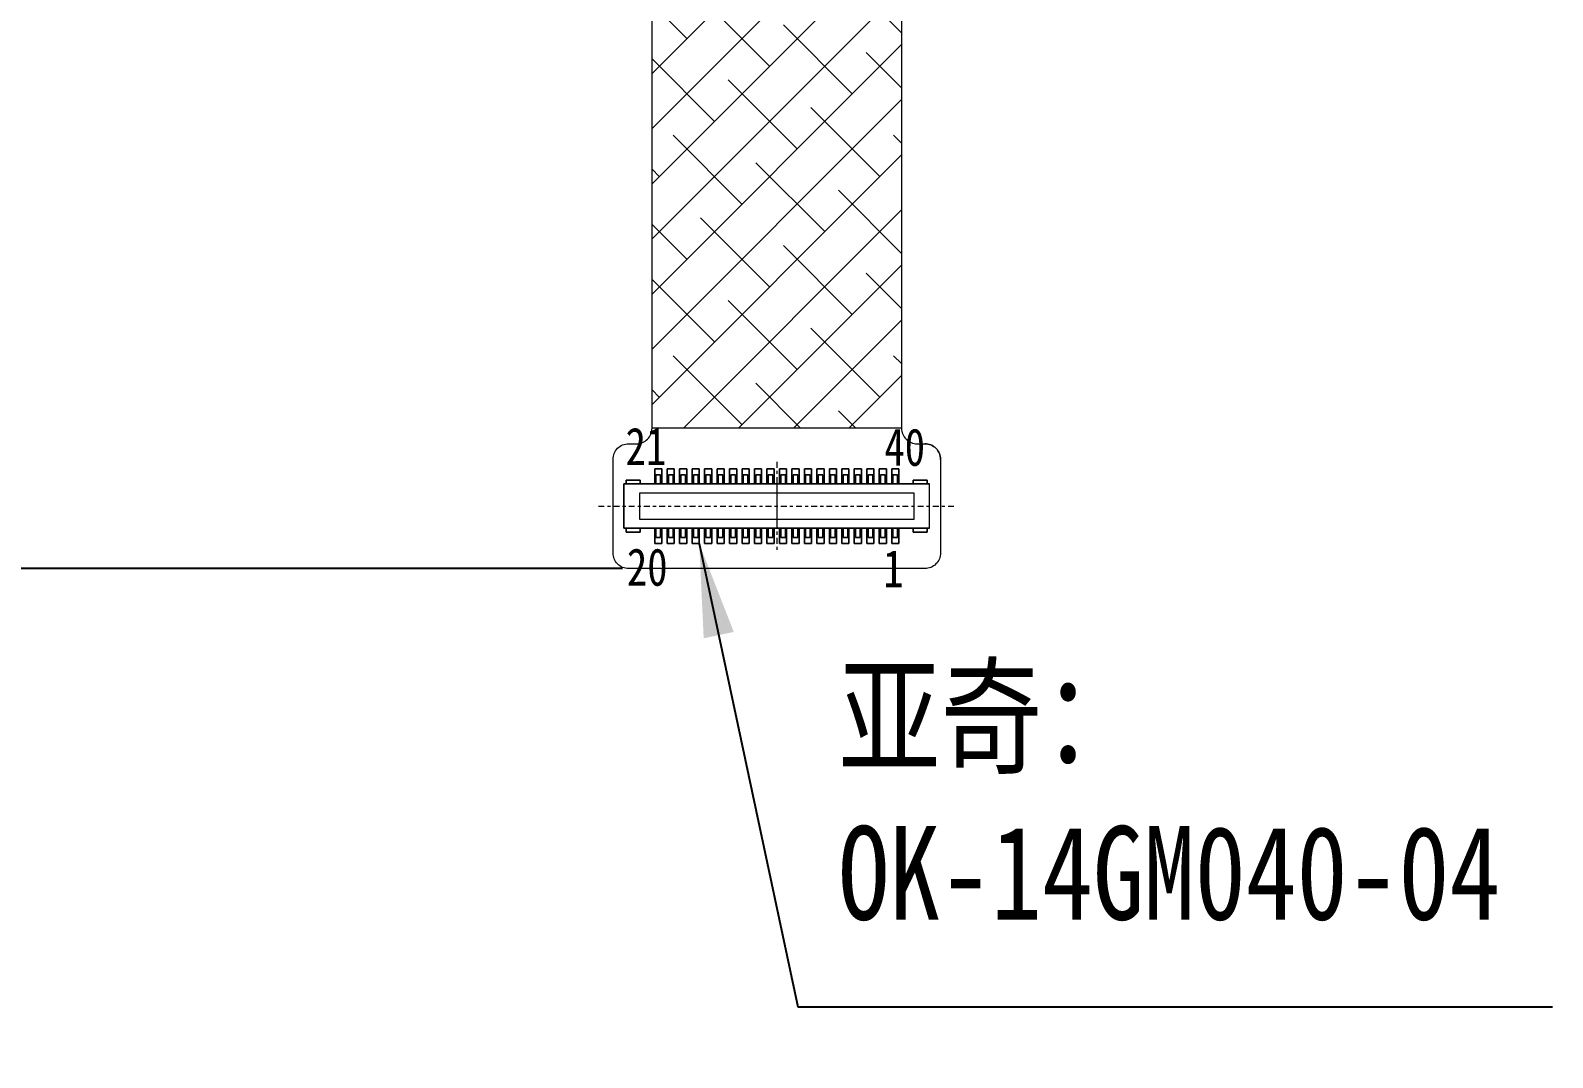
# Model space of a CAD drawing. Header units: inches. Extents: x 4091 to 6273, y -6229 to -5636.
# Drawn here: x 5103.64 to 5152.44, y -6001.23 to -5968.31 of the extents above; entities that cross this region are included whole.
import ezdxf

# ---------------------------------------------------------------- set-up
doc = ezdxf.new("R2010")
doc.units = ezdxf.units.IN
doc.header["$LTSCALE"] = 0.5
doc.header["$MEASUREMENT"] = 0
doc.header["$PDMODE"] = 35
doc.linetypes.add('CENTER', pattern=[0.6, 0.375, -0.075, 0.075, -0.075])
doc.layers.get('0').update_dxf_attribs({"lineweight": 0})
doc.layers.get('Defpoints').update_dxf_attribs({"lineweight": 0})
for name, color, linetype, lineweight in [('FPC', 35, 'Continuous', 0), ('图框', 7, 'Continuous', 25), ('标注', 3, 'Continuous', 13)]:
    doc.layers.add(name, color=color, linetype=linetype, lineweight=lineweight)
doc.styles.add('TEXTSTYLE_0', font='txt', dxfattribs={"width": 0.8})
doc.styles.add('宋体', font='', dxfattribs={"width": 0.8, "height": 3.5})
doc.styles.get('宋体').set_extended_font_data('SimSun')
doc.dimstyles.new('LCM-DC', dxfattribs={"dimtxt": 4, "dimasz": 3, "dimexe": 1.25, "dimexo": 2, "dimtad": 1, "dimdsep": 46, "dimtxsty": '宋体', "dimcen": 2.5, "dimclrd": 256, "dimclre": 256, "dimclrt": 256, "dimadec": 0, "dimazin": 0, "dimtfac": 1, "dimtmove": 0, "dimatfit": 3, "dimfxl": 1, "dimarcsym": 0})

# ---------------------------------------------------------------- blocks, each defined once
blk = doc.blocks.new('*D66')
at = {"layer": 'Defpoints', "color": 0}
for p in [(5057.083, -5916.646), (5095.524, -5916.646), (5124.617, -5985.556)]:
    blk.add_point(p, dxfattribs=at)
at = {"layer": '标注', "lineweight": -2}
for p, q in [((5093.524, -5916.646), (5055.833, -5916.646)), ((5057.083, -5982.556), (5057.083, -5919.646)), ((5122.617, -5985.556), (5055.833, -5985.556))]:
    blk.add_line(p, q, dxfattribs=at)
at = {"layer": '标注'}
for points in [[(5056.583, -5919.646), (5057.583, -5919.646), (5057.083, -5916.646)], [(5056.583, -5982.556), (5057.583, -5982.556), (5057.083, -5985.556)]]:
    blk.add_solid(points, dxfattribs=at)
at = {"layer": '标注', "insert": (5054.582, -5951.101), "char_height": 3.5, "attachment_point": 5, "rotation": 90, "style": '宋体'}
blk.add_mtext('{\\C1;68.91%%P0.5}', dxfattribs=at)

msp = doc.modelspace()

# ---------------------------------------------------------------- hatches: boundary and pattern name
at = {"linetype": 'Continuous'}
h = msp.add_hatch(dxfattribs=at)
h.set_pattern_fill('ANSI38', color=8, scale=10, style=0)
h.set_pattern_definition([(45, (1446.8451, -1815.2029), (-0.88388348, 0.88388348), []), (135, (1446.8451, -1815.2029), (-2.65165043, 0.88388348), [3.125, -1.875])])
edge = h.paths.add_edge_path()
edge.add_line((5144.2131, -5925.8832), (5148.8789, -5925.8832))
edge.add_line((5148.8789, -5925.8832), (5148.8789, -5931.3326))
edge.add_arc((5147.8789, -5931.3326), 1, -90, 0, ccw=False)
edge.add_line((5147.8789, -5932.3326), (5133.0689, -5932.3326))
edge.add_arc((5133.0689, -5933.8326), 1.5, 90, 180)
edge.add_line((5131.5689, -5933.8326), (5131.5689, -5981.0564))
edge.add_line((5131.5689, -5981.0564), (5123.5689, -5981.0564))
edge.add_line((5123.5689, -5981.0564), (5123.5689, -5933.8326))
edge.add_arc((5122.0689, -5933.8326), 1.5, 0, 90)
edge.add_line((5122.0689, -5932.3326), (5107.1689, -5932.3326))
edge.add_arc((5107.1689, -5931.3326), 1, 180, 270, ccw=False)
edge.add_line((5106.1689, -5931.3326), (5106.1689, -5920.3326))
edge.add_arc((5107.1689, -5920.3326), 1, 90, 180, ccw=False)
edge.add_line((5107.1689, -5919.3326), (5144.2131, -5919.3326))
edge.add_line((5144.2131, -5919.3326), (5144.2131, -5925.8832))
h.paths.add_polyline_path([(5140.2689, -5921.1326), (5140.2689, -5929.1326), (5121.2689, -5929.1326), (5121.2689, -5921.1326)], flags=16)
h.paths.add_polyline_path([(5115.6826, -5922.1381), (5115.6826, -5927.1381), (5110.6826, -5927.1381), (5110.6826, -5922.1381)], flags=16)

# ---------------------------------------------------------------- linework, layer by layer
at = {"color": 8, "linetype": 'Continuous'}
msp.add_lwpolyline([(5144.2131, -5925.8832), (5148.8789, -5925.8832), (5148.8789, -5931.3326, -0.4142136), (5147.8789, -5932.3326), (5133.0689, -5932.3326, 0.4142136), (5131.5689, -5933.8326), (5131.5689, -5981.0564), (5123.5689, -5981.0564), (5123.5689, -5933.8326, 0.4142136), (5122.0689, -5932.3326), (5107.1689, -5932.3326, -0.4142136), (5106.1689, -5931.3326), (5106.1689, -5920.3326, -0.4142136), (5107.1689, -5919.3326), (5144.2131, -5919.3326)], format="xyb", close=True, dxfattribs=at)
at = {"color": 7, "linetype": 'Continuous'}
for points in [[(5123.8839, -5982.3564), (5123.8839, -5982.8464), (5123.8839, -5982.3564), (5123.6539, -5982.3564), (5123.6539, -5982.8464), (5123.6539, -5982.3564)], [(5124.2839, -5982.3564), (5124.2839, -5982.8464), (5124.2839, -5982.3564), (5124.0539, -5982.3564), (5124.0539, -5982.8464), (5124.0539, -5982.3564)], [(5124.6839, -5982.3564), (5124.6839, -5982.8464), (5124.6839, -5982.3564), (5124.4539, -5982.3564), (5124.4539, -5982.8464), (5124.4539, -5982.3564)], [(5125.0839, -5982.3564), (5125.0839, -5982.8464), (5125.0839, -5982.3564), (5124.8539, -5982.3564), (5124.8539, -5982.8464), (5124.8539, -5982.3564)], [(5125.2539, -5982.3564), (5125.2539, -5982.8464), (5125.2539, -5982.3564), (5125.4839, -5982.3564), (5125.4839, -5982.8464), (5125.4839, -5982.3564)], [(5125.6539, -5982.3564), (5125.6539, -5982.8464), (5125.6539, -5982.3564), (5125.8839, -5982.3564), (5125.8839, -5982.8464), (5125.8839, -5982.3564)], [(5126.0539, -5982.3564), (5126.0539, -5982.8464), (5126.0539, -5982.3564), (5126.2839, -5982.3564), (5126.2839, -5982.8464), (5126.2839, -5982.3564)], [(5126.4539, -5982.3564), (5126.4539, -5982.8464), (5126.4539, -5982.3564), (5126.6839, -5982.3564), (5126.6839, -5982.8464), (5126.6839, -5982.3564)], [(5126.8539, -5982.3564), (5126.8539, -5982.8464), (5126.8539, -5982.3564), (5127.0839, -5982.3564), (5127.0839, -5982.8464), (5127.0839, -5982.3564)], [(5127.2539, -5982.3564), (5127.2539, -5982.8464), (5127.2539, -5982.3564), (5127.4839, -5982.3564), (5127.4839, -5982.8464), (5127.4839, -5982.3564)], [(5127.6539, -5982.3564), (5127.6539, -5982.8464), (5127.6539, -5982.3564), (5127.8839, -5982.3564), (5127.8839, -5982.8464), (5127.8839, -5982.3564)], [(5128.0539, -5982.3564), (5128.0539, -5982.8464), (5128.0539, -5982.3564), (5128.2839, -5982.3564), (5128.2839, -5982.8464), (5128.2839, -5982.3564)], [(5128.4539, -5982.3564), (5128.4539, -5982.8464), (5128.4539, -5982.3564), (5128.6839, -5982.3564), (5128.6839, -5982.8464), (5128.6839, -5982.3564)], [(5128.8539, -5982.3564), (5128.8539, -5982.8464), (5128.8539, -5982.3564), (5129.0839, -5982.3564), (5129.0839, -5982.8464), (5129.0839, -5982.3564)], [(5129.2539, -5982.3564), (5129.2539, -5982.8464), (5129.2539, -5982.3564), (5129.4839, -5982.3564), (5129.4839, -5982.8464), (5129.4839, -5982.3564)], [(5129.6539, -5982.3564), (5129.6539, -5982.8464), (5129.6539, -5982.3564), (5129.8839, -5982.3564), (5129.8839, -5982.8464), (5129.8839, -5982.3564)], [(5130.2839, -5982.3564), (5130.2839, -5982.8464), (5130.2839, -5982.3564), (5130.0539, -5982.3564), (5130.0539, -5982.8464), (5130.0539, -5982.3564)], [(5130.6839, -5982.3564), (5130.6839, -5982.8464), (5130.6839, -5982.3564), (5130.4539, -5982.3564), (5130.4539, -5982.8464), (5130.4539, -5982.3564)], [(5131.0839, -5982.3564), (5131.0839, -5982.8464), (5131.0839, -5982.3564), (5130.8539, -5982.3564), (5130.8539, -5982.8464), (5130.8539, -5982.3564)], [(5131.4839, -5982.3564), (5131.4839, -5982.8464), (5131.4839, -5982.3564), (5131.2539, -5982.3564), (5131.2539, -5982.8464), (5131.2539, -5982.3564)], [(5132.4689, -5982.8464), (5122.6689, -5982.8464)], [(5132.4689, -5984.2664), (5132.4689, -5982.8464), (5122.6689, -5982.8464), (5122.6689, -5984.2664), (5132.4689, -5984.2664), (5122.6689, -5984.2664), (5122.6689, -5982.8464), (5122.6689, -5984.2664)], [(5122.7439, -5982.7264), (5122.7439, -5982.8464), (5122.7439, -5982.7264), (5123.1939, -5982.7264), (5123.1939, -5982.8464), (5123.1939, -5982.7264)], [(5123.6939, -5982.5564), (5123.6939, -5982.8464), (5123.6939, -5982.5564), (5123.8439, -5982.5564), (5123.8439, -5982.8464), (5123.8439, -5982.5564)], [(5124.0939, -5982.5564), (5124.0939, -5982.8464), (5124.0939, -5982.5564), (5124.2439, -5982.5564), (5124.2439, -5982.8464), (5124.2439, -5982.5564)], [(5124.4939, -5982.5564), (5124.4939, -5982.8464), (5124.4939, -5982.5564), (5124.6439, -5982.5564), (5124.6439, -5982.8464), (5124.6439, -5982.5564)], [(5124.8939, -5982.5564), (5124.8939, -5982.8464), (5124.8939, -5982.5564), (5125.0439, -5982.5564), (5125.0439, -5982.8464), (5125.0439, -5982.5564)], [(5125.2939, -5982.5564), (5125.2939, -5982.8464), (5125.2939, -5982.5564), (5125.4439, -5982.5564), (5125.4439, -5982.8464), (5125.4439, -5982.5564)], [(5125.6939, -5982.5564), (5125.6939, -5982.8464), (5125.6939, -5982.5564), (5125.8439, -5982.5564), (5125.8439, -5982.8464), (5125.8439, -5982.5564)], [(5126.0939, -5982.5564), (5126.0939, -5982.8464), (5126.0939, -5982.5564), (5126.2439, -5982.5564), (5126.2439, -5982.8464), (5126.2439, -5982.5564)], [(5126.4939, -5982.5564), (5126.4939, -5982.8464), (5126.4939, -5982.5564), (5126.6439, -5982.5564), (5126.6439, -5982.8464), (5126.6439, -5982.5564)], [(5126.8939, -5982.5564), (5126.8939, -5982.8464), (5126.8939, -5982.5564), (5127.0439, -5982.5564), (5127.0439, -5982.8464), (5127.0439, -5982.5564)], [(5127.2939, -5982.5564), (5127.2939, -5982.8464), (5127.2939, -5982.5564), (5127.4439, -5982.5564), (5127.4439, -5982.8464), (5127.4439, -5982.5564)], [(5127.6939, -5982.5564), (5127.6939, -5982.8464), (5127.6939, -5982.5564), (5127.8439, -5982.5564), (5127.8439, -5982.8464), (5127.8439, -5982.5564)], [(5128.0939, -5982.5564), (5128.0939, -5982.8464), (5128.0939, -5982.5564), (5128.2439, -5982.5564), (5128.2439, -5982.8464), (5128.2439, -5982.5564)], [(5128.4939, -5982.5564), (5128.4939, -5982.8464), (5128.4939, -5982.5564), (5128.6439, -5982.5564), (5128.6439, -5982.8464), (5128.6439, -5982.5564)], [(5128.8939, -5982.5564), (5128.8939, -5982.8464), (5128.8939, -5982.5564), (5129.0439, -5982.5564), (5129.0439, -5982.8464), (5129.0439, -5982.5564)], [(5129.2939, -5982.5564), (5129.2939, -5982.8464), (5129.2939, -5982.5564), (5129.4439, -5982.5564), (5129.4439, -5982.8464), (5129.4439, -5982.5564)], [(5129.6939, -5982.5564), (5129.6939, -5982.8464), (5129.6939, -5982.5564), (5129.8439, -5982.5564), (5129.8439, -5982.8464), (5129.8439, -5982.5564)], [(5130.0939, -5982.5564), (5130.0939, -5982.8464), (5130.0939, -5982.5564), (5130.2439, -5982.5564), (5130.2439, -5982.8464), (5130.2439, -5982.5564)], [(5130.4939, -5982.5564), (5130.4939, -5982.8464), (5130.4939, -5982.5564), (5130.6439, -5982.5564), (5130.6439, -5982.8464), (5130.6439, -5982.5564)], [(5130.8939, -5982.5564), (5130.8939, -5982.8464), (5130.8939, -5982.5564), (5131.0439, -5982.5564), (5131.0439, -5982.8464), (5131.0439, -5982.5564)], [(5131.2939, -5982.5564), (5131.2939, -5982.8464), (5131.2939, -5982.5564), (5131.4439, -5982.5564), (5131.4439, -5982.8464), (5131.4439, -5982.5564)], [(5131.9439, -5982.7264), (5131.9439, -5982.8464), (5131.9439, -5982.7264), (5132.3939, -5982.7264), (5132.3939, -5982.8464), (5132.3939, -5982.7264)], [(5131.9689, -5983.9764), (5131.9689, -5983.1364), (5123.1689, -5983.1364), (5123.1689, -5983.9764)], [(5123.1689, -5983.1364), (5123.1689, -5983.9764), (5131.9689, -5983.9764), (5131.9689, -5983.1364)], [(5123.1939, -5984.3864), (5123.1939, -5984.2664), (5123.1939, -5984.3864), (5122.7439, -5984.3864), (5122.7439, -5984.2664), (5122.7439, -5984.3864)], [(5123.6539, -5984.7564), (5123.6539, -5984.2664), (5123.6539, -5984.7564), (5123.8839, -5984.7564), (5123.8839, -5984.2664), (5123.8839, -5984.7564)], [(5123.8439, -5984.5564), (5123.8439, -5984.2664), (5123.8439, -5984.5564), (5123.6939, -5984.5564), (5123.6939, -5984.2664), (5123.6939, -5984.5564)], [(5124.0539, -5984.7564), (5124.0539, -5984.2664), (5124.0539, -5984.7564), (5124.2839, -5984.7564), (5124.2839, -5984.2664), (5124.2839, -5984.7564)], [(5124.2439, -5984.5564), (5124.2439, -5984.2664), (5124.2439, -5984.5564), (5124.0939, -5984.5564), (5124.0939, -5984.2664), (5124.0939, -5984.5564)], [(5124.4539, -5984.7564), (5124.4539, -5984.2664), (5124.4539, -5984.7564), (5124.6839, -5984.7564), (5124.6839, -5984.2664), (5124.6839, -5984.7564)], [(5124.6439, -5984.5564), (5124.6439, -5984.2664), (5124.6439, -5984.5564), (5124.4939, -5984.5564), (5124.4939, -5984.2664), (5124.4939, -5984.5564)], [(5124.8539, -5984.7564), (5124.8539, -5984.2664), (5124.8539, -5984.7564), (5125.0839, -5984.7564), (5125.0839, -5984.2664), (5125.0839, -5984.7564)], [(5125.0439, -5984.5564), (5125.0439, -5984.2664), (5125.0439, -5984.5564), (5124.8939, -5984.5564), (5124.8939, -5984.2664), (5124.8939, -5984.5564)], [(5125.4839, -5984.7564), (5125.4839, -5984.2664), (5125.4839, -5984.7564), (5125.2539, -5984.7564), (5125.2539, -5984.2664), (5125.2539, -5984.7564)], [(5125.4439, -5984.5564), (5125.4439, -5984.2664), (5125.4439, -5984.5564), (5125.2939, -5984.5564), (5125.2939, -5984.2664), (5125.2939, -5984.5564)], [(5125.8839, -5984.7564), (5125.8839, -5984.2664), (5125.8839, -5984.7564), (5125.6539, -5984.7564), (5125.6539, -5984.2664), (5125.6539, -5984.7564)], [(5125.8439, -5984.5564), (5125.8439, -5984.2664), (5125.8439, -5984.5564), (5125.6939, -5984.5564), (5125.6939, -5984.2664), (5125.6939, -5984.5564)], [(5126.2839, -5984.7564), (5126.2839, -5984.2664), (5126.2839, -5984.7564), (5126.0539, -5984.7564), (5126.0539, -5984.2664), (5126.0539, -5984.7564)], [(5126.2439, -5984.5564), (5126.2439, -5984.2664), (5126.2439, -5984.5564), (5126.0939, -5984.5564), (5126.0939, -5984.2664), (5126.0939, -5984.5564)], [(5126.6839, -5984.7564), (5126.6839, -5984.2664), (5126.6839, -5984.7564), (5126.4539, -5984.7564), (5126.4539, -5984.2664), (5126.4539, -5984.7564)], [(5126.6439, -5984.5564), (5126.6439, -5984.2664), (5126.6439, -5984.5564), (5126.4939, -5984.5564), (5126.4939, -5984.2664), (5126.4939, -5984.5564)], [(5127.0839, -5984.7564), (5127.0839, -5984.2664), (5127.0839, -5984.7564), (5126.8539, -5984.7564), (5126.8539, -5984.2664), (5126.8539, -5984.7564)], [(5127.0439, -5984.5564), (5127.0439, -5984.2664), (5127.0439, -5984.5564), (5126.8939, -5984.5564), (5126.8939, -5984.2664), (5126.8939, -5984.5564)], [(5127.4839, -5984.7564), (5127.4839, -5984.2664), (5127.4839, -5984.7564), (5127.2539, -5984.7564), (5127.2539, -5984.2664), (5127.2539, -5984.7564)], [(5127.4439, -5984.5564), (5127.4439, -5984.2664), (5127.4439, -5984.5564), (5127.2939, -5984.5564), (5127.2939, -5984.2664), (5127.2939, -5984.5564)], [(5127.8839, -5984.7564), (5127.8839, -5984.2664), (5127.8839, -5984.7564), (5127.6539, -5984.7564), (5127.6539, -5984.2664), (5127.6539, -5984.7564)], [(5127.8439, -5984.5564), (5127.8439, -5984.2664), (5127.8439, -5984.5564), (5127.6939, -5984.5564), (5127.6939, -5984.2664), (5127.6939, -5984.5564)], [(5128.2839, -5984.7564), (5128.2839, -5984.2664), (5128.2839, -5984.7564), (5128.0539, -5984.7564), (5128.0539, -5984.2664), (5128.0539, -5984.7564)], [(5128.2439, -5984.5564), (5128.2439, -5984.2664), (5128.2439, -5984.5564), (5128.0939, -5984.5564), (5128.0939, -5984.2664), (5128.0939, -5984.5564)], [(5128.6839, -5984.7564), (5128.6839, -5984.2664), (5128.6839, -5984.7564), (5128.4539, -5984.7564), (5128.4539, -5984.2664), (5128.4539, -5984.7564)], [(5128.6439, -5984.5564), (5128.6439, -5984.2664), (5128.6439, -5984.5564), (5128.4939, -5984.5564), (5128.4939, -5984.2664), (5128.4939, -5984.5564)], [(5129.0839, -5984.7564), (5129.0839, -5984.2664), (5129.0839, -5984.7564), (5128.8539, -5984.7564), (5128.8539, -5984.2664), (5128.8539, -5984.7564)], [(5129.0439, -5984.5564), (5129.0439, -5984.2664), (5129.0439, -5984.5564), (5128.8939, -5984.5564), (5128.8939, -5984.2664), (5128.8939, -5984.5564)], [(5129.4839, -5984.7564), (5129.4839, -5984.2664), (5129.4839, -5984.7564), (5129.2539, -5984.7564), (5129.2539, -5984.2664), (5129.2539, -5984.7564)], [(5129.4439, -5984.5564), (5129.4439, -5984.2664), (5129.4439, -5984.5564), (5129.2939, -5984.5564), (5129.2939, -5984.2664), (5129.2939, -5984.5564)], [(5129.8839, -5984.7564), (5129.8839, -5984.2664), (5129.8839, -5984.7564), (5129.6539, -5984.7564), (5129.6539, -5984.2664), (5129.6539, -5984.7564)], [(5129.8439, -5984.5564), (5129.8439, -5984.2664), (5129.8439, -5984.5564), (5129.6939, -5984.5564), (5129.6939, -5984.2664), (5129.6939, -5984.5564)], [(5130.0539, -5984.7564), (5130.0539, -5984.2664), (5130.0539, -5984.7564), (5130.2839, -5984.7564), (5130.2839, -5984.2664), (5130.2839, -5984.7564)], [(5130.2439, -5984.5564), (5130.2439, -5984.2664), (5130.2439, -5984.5564), (5130.0939, -5984.5564), (5130.0939, -5984.2664), (5130.0939, -5984.5564)], [(5130.4539, -5984.7564), (5130.4539, -5984.2664), (5130.4539, -5984.7564), (5130.6839, -5984.7564), (5130.6839, -5984.2664), (5130.6839, -5984.7564)], [(5130.6439, -5984.5564), (5130.6439, -5984.2664), (5130.6439, -5984.5564), (5130.4939, -5984.5564), (5130.4939, -5984.2664), (5130.4939, -5984.5564)], [(5130.8539, -5984.7564), (5130.8539, -5984.2664), (5130.8539, -5984.7564), (5131.0839, -5984.7564), (5131.0839, -5984.2664), (5131.0839, -5984.7564)], [(5131.0439, -5984.5564), (5131.0439, -5984.2664), (5131.0439, -5984.5564), (5130.8939, -5984.5564), (5130.8939, -5984.2664), (5130.8939, -5984.5564)], [(5131.2539, -5984.7564), (5131.2539, -5984.2664), (5131.2539, -5984.7564), (5131.4839, -5984.7564), (5131.4839, -5984.2664), (5131.4839, -5984.7564)], [(5131.4439, -5984.5564), (5131.4439, -5984.2664), (5131.4439, -5984.5564), (5131.2939, -5984.5564), (5131.2939, -5984.2664), (5131.2939, -5984.5564)], [(5132.3939, -5984.3864), (5132.3939, -5984.2664), (5132.3939, -5984.3864), (5131.9439, -5984.3864), (5131.9439, -5984.2664), (5131.9439, -5984.3864)]]:
    msp.add_lwpolyline(points, close=True, dxfattribs=at)
at = {"color": 6, "linetype": 'CENTER'}
for points in [[(5127.5689, -5982.1364), (5127.5689, -5984.9764)], [(5121.8489, -5983.5564), (5133.2889, -5983.5564)]]:
    msp.add_lwpolyline(points, dxfattribs=at)
at = {"lineweight": 0}
msp.add_lwpolyline([(5127.5689, -5982.8464), (5127.5689, -5984.2664)], dxfattribs=at)
at = {"layer": 'FPC'}
for points in [[(5144.6258, -5918.9537, 0.2443869), (5144.4131, -5919.3629), (5144.4131, -5921.4526, 0.4142136), (5145.4131, -5922.4526), (5147.8789, -5922.4526, -0.4142136), (5148.8789, -5923.4526), (5148.8789, -5931.3326, -0.4142136), (5147.8789, -5932.3326), (5133.0689, -5932.3326, 0.4142136), (5131.5689, -5933.8326), (5131.5689, -5942.9186, 0.4142136), (5132.0689, -5943.4186), (5133.0689, -5943.4186, -0.4142136), (5133.5689, -5943.9186), (5133.5689, -5945.9186, -0.4142136), (5133.0689, -5946.4186), (5132.0689, -5946.4186, 0.4142136), (5131.5689, -5946.9186), (5131.5689, -5981.0564, 0.4142136), (5132.0689, -5981.5564), (5132.3189, -5981.5564)], [(5132.8189, -5982.0564, 0.4142136), (5132.3189, -5981.5564, -0.4142136), (5132.8189, -5982.0564), (5132.8189, -5985.0564, -0.4142136), (5132.3189, -5985.5564), (5122.8189, -5985.5564, -0.4142136), (5122.3189, -5985.0564), (5122.3189, -5982.0564, -0.4142136), (5122.8189, -5981.5564), (5123.0689, -5981.5564, 0.4142136), (5123.5689, -5981.0564), (5123.5689, -5966.6255, 0.4142136)]]:
    msp.add_lwpolyline(points, format="xyb", dxfattribs=at)

# ---------------------------------------------------------------- texts
at = {"color": 0, "char_height": 1.2, "attachment_point": 9, "style": 'TEXTSTYLE_0'}
for s, insert in [('{\\fSimSun|b0|i0|c134|p2;\\C4;21}', (5124.0265, -5982.2387)), ('{\\fSimSun|b0|i0|c134|p2;\\C4;40}', (5132.3238, -5982.2834)), ('{\\fSimSun|b0|i0|c134|p2;\\C4;20}', (5124.0685, -5986.1267)), ('{\\fSimSun|b0|i0|c134|p2;\\C4;1}', (5131.6336, -5986.158))]:
    msp.add_mtext(s, dxfattribs=dict(at, insert=insert))
at = {"layer": '图框', "linetype": 'ByBlock', "insert": (4988.9036, -5955.4494), "char_height": 3.3, "width": 311.508286, "attachment_point": 1, "style": '宋体'}
msp.add_mtext('备注:\\P1.图纸修改标识：\\P2.显示类型: 5.5", TFT LCD\\P3.显示模式: 常规显示黑色\\P4.视角方向: ALL 85/85/85/85(typ)\\P5.工作温度: -20%%DC TO 70%%DC \\P6.存储温度: -30%%DC TO 80%%DC\\P7.显示驱动IC:{\\C6; FL7703N\\P}8.LCM(白色界面):\\P   亮度  (中心点): 400cd/m²(min);450cd/m2(typ)    \\P{\\C7;9.\\fSimSun|b0|i0|c134|p49;\\C256;带“*”尺寸为重点管控尺寸\\fSimSun|b0|i0|c134|p2;\\C7;,重点尺寸CPK管理规范：\\P   公差≤0.05时 CPK≥0.8;0.05≤公差≤0.1时 CPK≥0.9; \\P   公差＞0.1时 CPK≥1.33;}未标注公差默认%%P0.2m{\\fSimSun|b1|i0|c134|p2;m\\fSimSun|b0|i0|c134|p2;\\C7;。} \\P{\\C7;10.建议:TP视窗区域比模组显示区单边大0.3~0.5mm。\\P11.所有材质需符合:RoHS、REACH、无卤环保规范。 \\P}12.平面翘曲度公差:边长L≤50时 翘曲度≤{\\C7;0.1mm; 50＜}边长L≤100时 翘曲度≤{\\C7;0.2m}m{\\C7;;\\P   100＜}边长L≤150时 翘曲度≤{\\C7;0.3m}m;{\\C7;150＜}边长L时 翘曲度≤{\\C7;0.45m}m{\\C7; \\W1;。}', dxfattribs=at)
at = {"layer": '标注', "insert": (5129.5426, -5988.8114), "char_height": 3, "attachment_point": 1, "style": 'TEXTSTYLE_0'}
msp.add_mtext('{\\fSimSun|b0|i0|c134|p2;亚奇：\\POK-14GM040-04}', dxfattribs=at)

# ---------------------------------------------------------------- dimensions: what is measured, and where the dimension line sits
at = {"layer": '标注'}
dim = msp.add_linear_dim(base=(5057.0829, -5916.6464), p1=(5124.617, -5985.5564), p2=(5095.5242, -5916.6464), angle=90, text='{\\C1;<>%%P0.5}', dimstyle='LCM-DC', override={"dimtfillclr": 256}, dxfattribs=at)
dim.commit()
dim.dimension.update_dxf_attribs({"geometry": '*D66', "text_midpoint": (5054.5815, -5951.1014)})

# ---------------------------------------------------------------- leaders
msp.add_leader([(5125.0839, -5984.7564), (5128.2396, -5999.6045), (5152.4412, -5999.6045)], dimstyle='LCM-DC', override={"dimtfillclr": 256}, dxfattribs=at)

doc.saveas('drawing.dxf')
